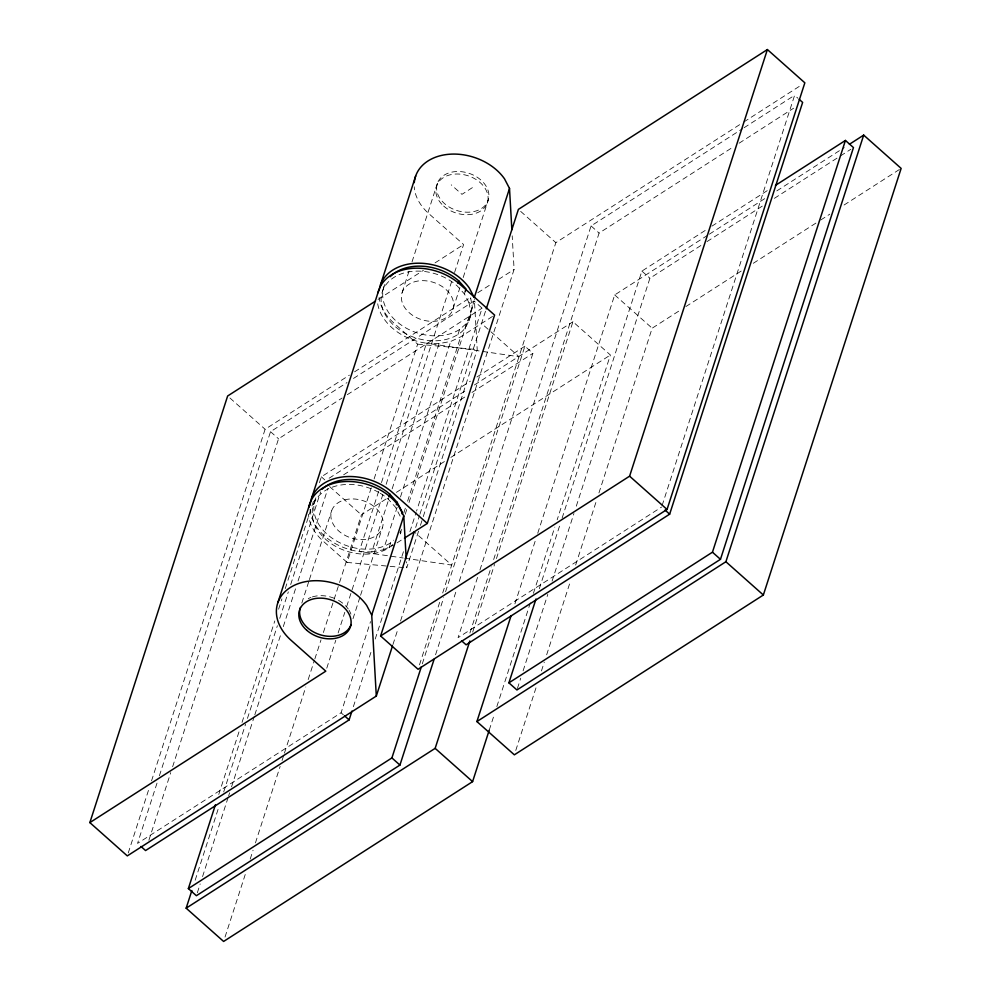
<?xml version="1.0" encoding="UTF-8"?>
<svg xmlns="http://www.w3.org/2000/svg" width="991" height="991" viewBox="0 0 991 991"><rect width="100%" height="100%" fill="white"/><g stroke="black" fill="none" stroke-linecap="round" stroke-linejoin="round"><path stroke-width="0.74" stroke-dasharray="4.96 3.72" d="M400.884 531.027L400.426 533.914L402.024 528.959L399.856 532.799M469.04 302.825L464.42 293.943L457.185 285.879A45.834 33.521 17.9 0 0 393.823 277.468A45.834 33.521 17.9 0 0 394.604 326.051A45.834 33.521 17.9 0 0 457.978 334.462C468.285 328.678 469.796 317.231 472.311 306.962L470.638 297.857L469.04 302.825L470.7 311.917M469.325 320.601L472.311 306.962M128.26 852.941L149.158 788.217M151.536 780.858L265.105 429.264L349.402 375.155M157.012 783.125L137.538 843.415L341.077 712.777L370.535 621.605M159.39 775.78L270.531 431.68L347.023 382.576M148.885 840.257L170.737 772.608M172.632 766.724L278.545 438.802L342.081 398.035M218.763 794.46L239.661 729.76M242.027 722.414L274.804 620.948M278.607 609.18L281.927 598.886M285.259 588.592L314.221 498.894M319.449 482.716L321.344 476.832L470.44 381.139M313.577 504.642L315.175 499.675M382.476 291.329L384.074 286.362M195.177 880.219L218.937 806.662M223.693 791.958L245.545 724.285M247.453 718.401L277.381 625.717M279.759 618.359L288.319 591.887M290.685 584.529L320.626 491.846M197.333 892.767L200.182 883.947M202.56 876.589L228.215 797.185M228.686 795.711L229.639 792.775M231.535 786.891L254.328 716.307M254.811 714.833L281.407 632.493M283.302 626.609L296.123 586.907M298.031 581.023L327.947 488.377M301.821 603.073L308.932 581.085M309.403 579.611L331.651 510.737M402.148 292.456L409.233 270.543M412.021 261.897L437.403 183.323M225.031 937.04L245.941 872.303M250.215 859.073L253.064 850.241M255.443 842.883L280.143 766.39M282.051 760.506L283.946 754.622M284.429 753.148L305.81 686.949M308.176 679.591L314.358 660.464M314.828 658.99L321.01 639.876M323.388 632.518L339.071 583.972M339.541 582.497L361.405 514.825L387.332 498.176M403.647 567.583L347.147 562.442L371.278 487.733M374.115 478.938L417.645 344.174L393.576 322.781A49.686 36.333 17.9 0 1 379.107 297.35M378.636 491.4L359.2 551.566L403.176 557.995M381.473 482.605L426.502 343.208A49.686 36.333 17.9 0 1 377.373 300.905M326.757 668.219L335.788 640.273M338.154 632.915L344.806 612.314M346.714 606.43L382.823 494.633M386.143 484.339L451.723 281.32M454.572 272.488L463.602 244.542L428.83 213.647A49.686 36.333 17.9 0 1 414.226 186.804M400.141 516.138L395.533 507.256L388.286 499.191L389.091 496.714M310.084 509.25A49.686 36.333 17.9 0 0 359.2 551.566L371.749 551.962L388.819 499.142M392.139 488.873L439.05 343.617L450.707 341.449L460.666 336.866L494.596 315.088M352.994 618.694L360.204 596.396M360.575 595.244L382.353 527.819A26.757 19.572 17.9 0 0 349.922 499.006A26.757 19.572 17.9 0 0 338.736 531.003A26.757 19.572 17.9 0 0 382.353 527.819M452.85 309.551A26.757 19.572 17.9 0 0 420.419 280.738A26.757 19.572 17.9 0 0 409.233 312.735A26.757 19.572 17.9 0 0 452.85 309.551L459.923 287.638M463.193 277.542L488.105 200.417A26.757 19.572 17.9 0 0 455.662 171.592A26.757 19.572 17.9 0 0 444.488 203.589A26.757 19.572 17.9 0 0 488.105 200.417M464.42 293.943L465.225 291.465M371.749 551.962L383.406 549.794L397.156 507.243M400.475 496.974L450.707 341.449M378.921 492.502A45.834 33.521 17.9 0 0 319.982 494.695A45.834 33.521 17.9 0 0 328.628 541.767A45.834 33.521 17.9 0 0 389.079 547.775L390.677 542.82L393.675 540.169M457.978 334.462L459.576 329.507L466.588 323.339L470.923 315.646M403.808 512.942L405.703 507.07M407.598 501.198L460.666 336.866M464.977 328.294L466.588 323.339M405.208 514.255L407.103 508.371M408.998 502.487L474.07 301.029L482.097 308.164L416.554 511.096M353.378 706.67L371.427 650.79M375.23 639.022L403.733 550.798M409.902 531.684L416.071 512.558M415.675 527.41L419.466 515.679M419.936 514.205L485.801 310.294M418.536 531.238L406.706 567.868L406.36 561.748M420.432 525.379L422.798 518.058M423.268 516.596L477.204 349.588L474.355 299.121M392.931 644.571L398.159 628.393M400.537 621.035L514.094 269.441L512.198 235.833M419.478 664.862L440.797 598.837M442.692 592.965L555.852 242.646L742.593 122.785M422.302 663.821L443.683 597.647M445.578 591.763L524.896 346.193L532.923 353.329L458.821 582.72M435.557 654.778L456.455 590.079M477.551 577.381L458.077 637.671L661.629 507.033M479.929 570.036L591.07 225.936L742.755 128.582M469.907 633.038L491.276 566.877M493.654 559.519L599.097 233.071L733.922 146.519M472.682 632.134L494.546 564.461M496.441 558.577L572.947 321.728L610.394 355.013L557.177 519.779M514.911 603.866L535.821 539.141M537.729 533.257L614.693 294.934L708.07 235.003M489.232 730.144L494.459 713.966M496.838 706.608L530.569 602.156M533.418 593.324L554.799 527.125M539.302 588.728L560.2 524.028M562.095 518.144L641.895 271.1L706.719 229.491M517.401 688.497L520.733 678.203M523.099 670.857L547.8 594.389M552.074 581.147L573.925 513.511M576.304 506.153L649.923 278.223L701.777 244.938M515.778 750.422L536.688 685.685M541.433 670.981L544.282 662.149M546.66 654.803L570.42 581.246M575.647 565.056L596.557 500.331M598.936 492.973L652.152 328.207L680.681 309.898M662.099 505.559L794.609 95.297L798.052 98.344M389.079 547.775L393.08 544.257M472.385 187.646L461.942 194.347L451.252 184.846M378.042 299.455L423.405 270.332M435.074 262.85L463.602 244.542M354.58 371.823L471.295 296.916M477.786 292.754L492.056 283.599M498.535 279.437L514.094 269.441M743.894 121.943L800.951 85.325M353.502 378.426L474.07 301.029M744.055 127.74L794.609 95.297M347.259 394.703L482.097 308.164M739.113 143.2L793.568 108.242M476.931 376.976L524.896 346.193M711.897 226.159L767.653 190.383M329.136 478.219L467.901 389.153M474.379 384.991L572.947 321.728M709.37 234.173L765.139 198.373M776.808 190.891L844.245 147.597M343.642 474.813L466.798 395.756M471.989 392.436L532.923 353.329M706.967 241.618L762.711 205.831M774.38 198.336L839.204 156.739M840.492 155.909L850.873 149.245M396.412 492.354L444.402 461.558M450.88 457.396L610.394 355.013M685.871 306.566L741.627 270.778M753.309 263.284L819.446 220.832M820.734 220.002L829.814 214.167M844.084 205.013L901.141 168.396M397.057 542.845L403.201 538.906M383.406 549.794L393.377 545.211M439.05 343.617L426.502 343.208L481.093 351.198M417.645 344.174L477.204 349.588M482.605 351.421L518.999 356.735L481.552 323.462M404.7 558.218L451.698 565.093L414.25 531.82M591.07 225.936L599.097 233.071M641.895 271.1L649.923 278.223M520.671 211.38L555.852 242.646M614.693 294.934L652.152 328.207M270.531 431.68L278.545 438.802M321.344 476.832L324.788 479.892M229.924 397.998L265.105 429.264M329.619 486.593L361.405 514.825M347.147 562.442L323.078 541.049A49.686 36.333 17.9 0 1 308.474 514.218M341.077 712.777L343.369 714.808M308.263 598.651A26.757 19.572 17.9 0 1 310.963 597.4M312.4 596.904A26.757 19.572 17.9 0 1 337.349 599.728M338.55 600.385A26.757 19.572 17.9 0 1 348.25 608.994M349.067 610.245A26.757 19.572 17.9 0 1 350.938 614.172M459.576 329.507A45.834 33.521 17.9 0 1 403.064 326.262A45.834 33.521 17.9 0 1 385.895 282.361M380.185 493.233A45.834 33.521 17.9 0 1 388.286 499.191M390.677 542.82A45.834 33.521 17.9 0 1 334.995 540.095A45.834 33.521 17.9 0 1 316.302 496.974M443.683 206.078A26.757 19.572 17.9 0 0 487.299 202.895A26.757 19.572 17.9 0 0 454.869 174.082A26.757 19.572 17.9 0 0 443.683 206.078"/><path stroke-width="1.49" d="M392.461 646.045L376.307 696.066L127.306 855.89L89.859 822.604L227.645 395.991L375.44 301.128M277.876 602.615L309.923 503.403M311.521 498.448L378.822 290.09M380.42 285.135L415.675 176.002M434.132 659.188L399.93 765.064L196.391 895.703L188.364 888.58L215.431 804.754M489.232 730.144L472.596 781.626L223.607 941.45L186.159 908.177L191.858 890.525M389.091 496.714L389.897 494.236A45.834 33.521 17.9 0 0 322.211 489.133M457.991 283.401L458.796 280.924A45.834 33.521 17.9 0 0 390.157 276.737M396.326 504.778L397.131 502.288L389.897 494.236M465.225 291.465L466.03 288.976L458.796 280.924M376.307 696.066L371.724 615.089L403.771 515.865L398.766 506.24A49.686 36.333 17.9 0 0 347.383 481.477A49.686 36.333 17.9 0 0 308.87 507.342M414.263 182.666A49.686 36.333 17.9 0 1 451.351 154.125A49.686 36.333 17.9 0 1 504.518 178.838L509.51 188.463L474.268 297.597L469.263 287.972A49.686 36.333 17.9 0 0 416.988 263.222A49.686 36.333 17.9 0 0 379.157 290.425M140.982 846.475L145.566 850.551L349.105 719.9L351.954 711.08M486.271 308.833L518.404 209.374L767.393 49.55L804.841 82.823L667.054 509.448L418.053 669.272L380.606 635.987L414.25 531.82M404.427 538.125L427.294 523.446L494.596 315.088L459.824 284.194A49.686 36.333 17.9 0 0 411.005 268.474A49.686 36.333 17.9 0 0 378.054 292.692M188.364 888.58L391.903 757.929L421.348 666.757M186.159 908.177L435.148 748.354L469.833 640.966M849.423 144.277L863.694 135.11L901.141 168.396L763.355 595.009L514.354 754.832L476.906 721.559L511.121 615.634M775.433 185.391L845.434 140.449L853.462 147.585L720.469 559.32L516.93 689.971L508.903 682.836L535.982 599.022M380.606 635.987L629.595 476.175L767.393 49.55M461.521 640.731L466.104 644.807L669.656 514.168L802.636 102.42L799.204 99.36M508.903 682.836L712.455 552.198L845.434 140.449M476.906 721.559L725.895 561.736L863.694 135.11M89.859 822.604L325.804 671.167L291.032 640.26A49.686 36.333 17.9 0 1 294.909 585.012A49.686 36.333 17.9 0 1 366.72 605.451L371.724 615.089M629.595 476.175L667.054 509.448M725.895 561.736L763.355 595.009M665.06 510.092L669.656 514.168M712.455 552.198L720.469 559.32M427.294 523.446L392.523 492.539A49.686 36.333 17.9 0 0 341.127 477.154A49.686 36.333 17.9 0 0 310.109 505.113M435.148 748.354L472.596 781.626M344.521 715.824L349.105 719.9M391.903 757.929L399.93 765.064M397.131 502.288L401.739 511.17L402.296 514.205M509.51 188.463L511.851 229.714M403.771 515.865L406.186 558.689M351.099 624.553A26.757 19.572 17.9 0 1 319.3 634.488A26.757 19.572 17.9 0 1 300.409 607.471M306.69 630.214A26.757 19.572 17.9 0 0 350.306 627.043A26.757 19.572 17.9 0 0 317.876 598.217A26.757 19.572 17.9 0 0 306.69 630.214"/></g></svg>
